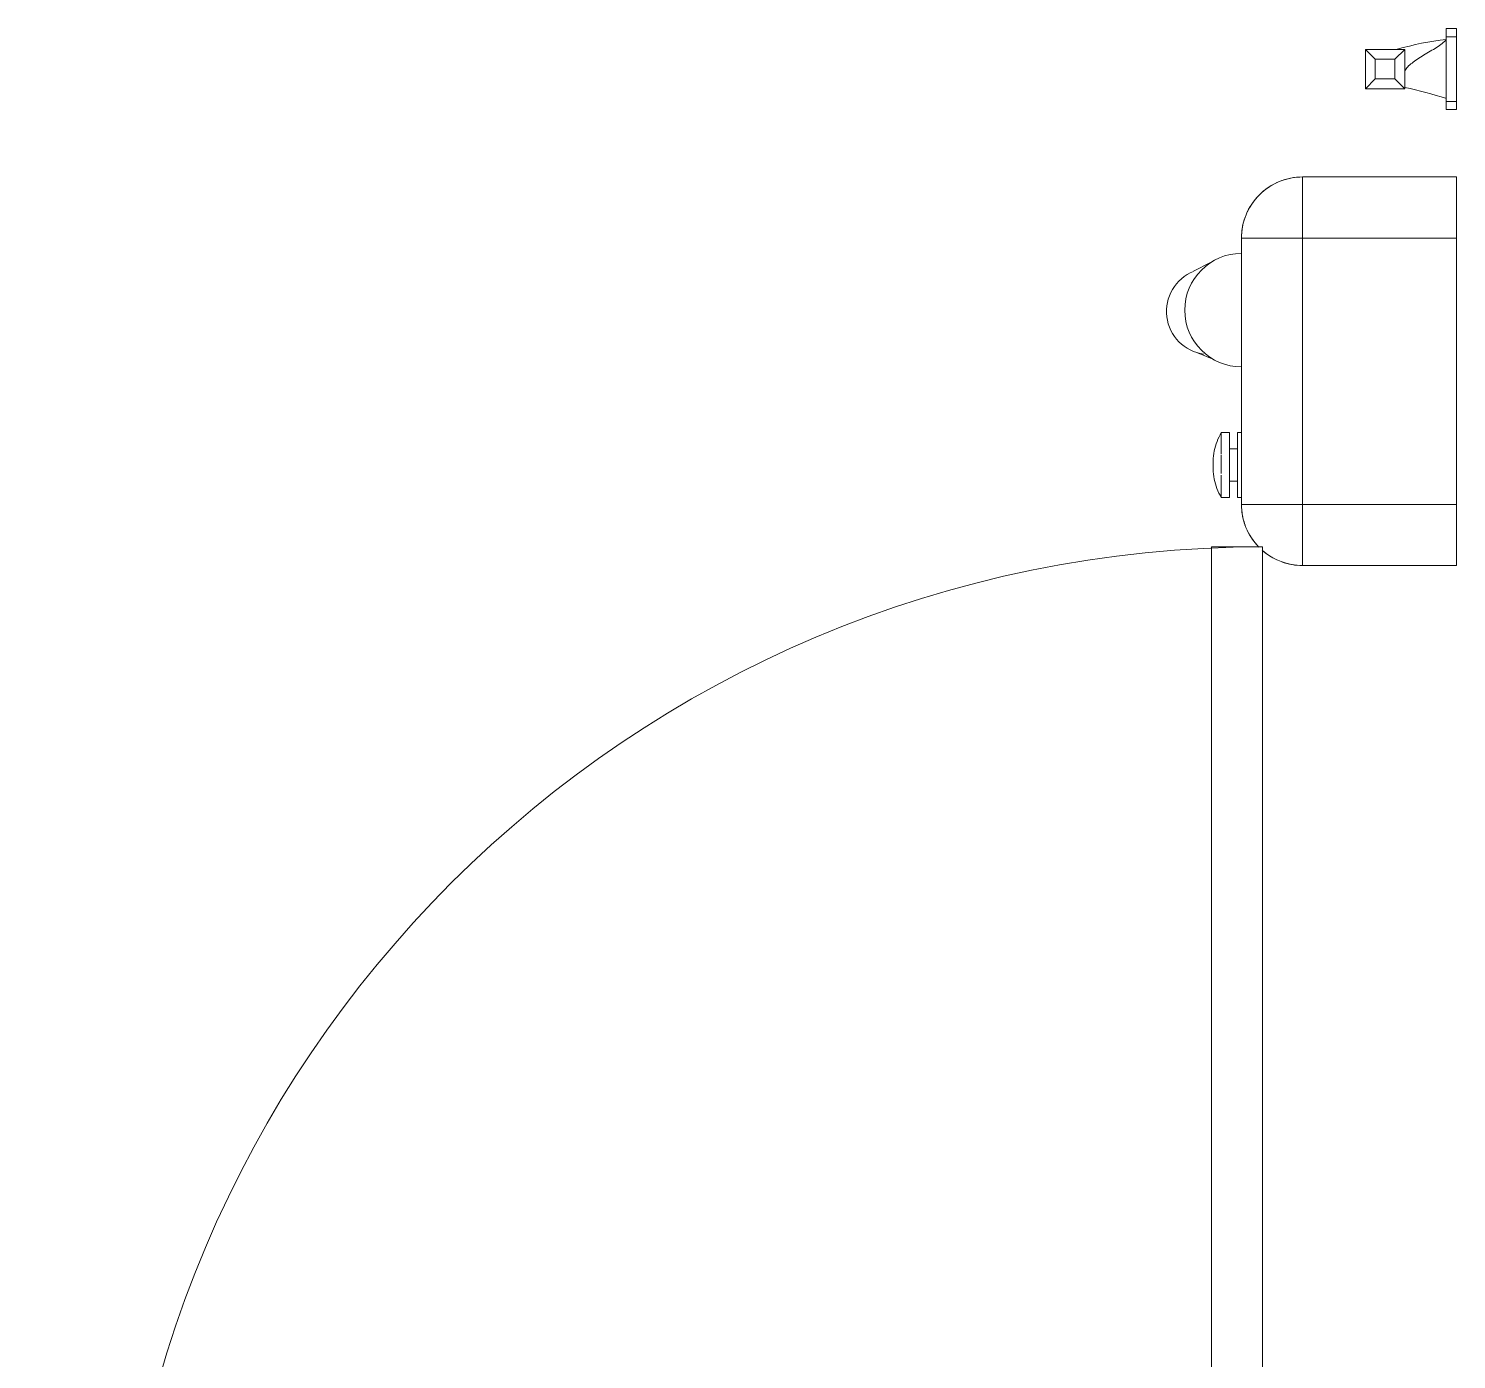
# Model space of a CAD drawing. Header units: metres. Extents: x 22.6 to 101.3, y 9.4 to 67.4.
# Drawn here: x 55.249 to 56.369, y 47.71 to 48.754 of the extents above; entities that cross this region are included whole.
import ezdxf

# ---------------------------------------------------------------- set-up
doc = ezdxf.new("R2010")
doc.units = ezdxf.units.M
doc.layers.add('00', color=252, linetype='Continuous')
for name, color, linetype, lineweight in [('A-BERG', 1, 'Continuous', 9), ('A-DOOR', 5, 'Continuous', 5), ('M-EQPT', 1, 'Continuous', 9)]:
    doc.layers.add(name, color=color, linetype=linetype, lineweight=lineweight)

# ---------------------------------------------------------------- blocks, each defined once
blk = doc.blocks.new('ECG_Hand-Dryer - Toilet and bath accessories-V59-GROUND FLOOR PLAN')
at = {"layer": 'M-EQPT'}
for p, q in [((0.0981, 0.2691), (0.0913, 0.2823)), ((0.0273, 0.2792), (0.022, 0.2665)), ((-0.0861, 0.2607), (-0.0861, 0.2543)), ((-0.0861, 0.2607), (-0.0816, 0.2607)), ((-0.0833, 0.2607), (-0.0813, 0.2607)), ((-0.0814, 0.2607), (-0.0686, 0.2607)), ((-0.0673, 0.2607), (-0.0541, 0.2607)), ((-0.0541, 0.2607), (-0.0529, 0.2607)), ((-0.0523, 0.2607), (-0.04, 0.2607)), ((-0.0398, 0.2607), (-0.0353, 0.2607)), ((-0.0353, 0.2543), (-0.0353, 0.2607)), ((-0.0353, 0.2543), (-0.0861, 0.2543)), ((-0.0861, 0.248), (-0.0861, 0.2448)), ((-0.0861, 0.248), (-0.0353, 0.248)), ((-0.0853, 0.248), (-0.0861, 0.248)), ((-0.0734, 0.2543), (-0.0734, 0.248)), ((-0.048, 0.248), (-0.048, 0.2543)), ((-0.0353, 0.248), (-0.0362, 0.248)), ((-0.0353, 0.2448), (-0.0353, 0.248)), ((-0.0916, 0.2448), (-0.0916, 0.1968)), ((-0.0916, 0.1968), (-0.0916, 0.2448)), ((-0.0916, 0.2448), (0.1173, 0.2448)), ((0.1173, 0.2448), (-0.0916, 0.2448)), ((0.1173, 0.1968), (0.1173, 0.2448)), ((0.1173, 0.2448), (0.1173, 0.1968)), ((-0.1304, 0.1968), (-0.1395, 0.1968)), ((-0.1395, 0.1968), (-0.1395, 0.0762)), ((-0.1395, 0.1968), (-0.1188, 0.1968)), ((-0.1395, 0.0762), (-0.1395, 0.1968)), ((-0.1188, 0.1968), (-0.1304, 0.1968)), ((-0.1056, 0.1968), (-0.1188, 0.1968)), ((-0.1188, 0.1968), (-0.1056, 0.1968)), ((-0.0916, 0.1968), (-0.1056, 0.1968)), ((-0.1056, 0.1968), (-0.0916, 0.1968)), ((-0.0916, 0.1968), (0.1173, 0.1968)), ((-0.0916, 0.1968), (0.1173, 0.1968)), ((-0.0916, 0.0762), (-0.0916, 0.1968)), ((0.1314, 0.1968), (0.1173, 0.1968)), ((0.1173, 0.1968), (0.1314, 0.1968)), ((0.1173, 0.1968), (0.1173, 0.0762)), ((0.1446, 0.1968), (0.1314, 0.1968)), ((0.1314, 0.1968), (0.1446, 0.1968)), ((0.1562, 0.1968), (0.1446, 0.1968)), ((0.1446, 0.1968), (0.1653, 0.1968)), ((0.1653, 0.1968), (0.1562, 0.1968)), ((0.1653, 0.0762), (0.1653, 0.1968)), ((0.1653, 0.0762), (0.1653, 0.1968)), ((-0.0916, 0.0762), (-0.1395, 0.0762)), ((0.1173, 0.0762), (-0.0916, 0.0762)), ((0.1653, 0.0762), (0.1173, 0.0762))]:
    blk.add_line(p, q, dxfattribs=at)
at = {"layer": 'M-EQPT', "flags": 128}
for points in [[(-0.0861, 0.2607), (-0.0844, 0.2616), (-0.0827, 0.2625), (-0.0809, 0.2633), (-0.0791, 0.264), (-0.0773, 0.2646), (-0.0754, 0.2652), (-0.0736, 0.2657), (-0.0717, 0.2661), (-0.0698, 0.2664), (-0.0678, 0.2667), (-0.0659, 0.2669), (-0.064, 0.267), (-0.0621, 0.267)], [(-0.0621, 0.267), (-0.0621, 0.267), (-0.0621, 0.267), (-0.0621, 0.267), (-0.0621, 0.267), (-0.0621, 0.267), (-0.0621, 0.267), (-0.062, 0.267), (-0.062, 0.267), (-0.062, 0.267), (-0.062, 0.267), (-0.062, 0.267), (-0.0619, 0.267), (-0.0619, 0.267), (-0.0619, 0.267), (-0.0618, 0.267), (-0.0618, 0.267), (-0.0618, 0.267), (-0.0617, 0.267), (-0.0617, 0.267), (-0.0616, 0.267), (-0.0616, 0.267), (-0.0616, 0.267), (-0.0615, 0.267), (-0.0615, 0.267), (-0.0614, 0.267), (-0.0614, 0.267), (-0.0613, 0.267), (-0.0613, 0.267), (-0.0612, 0.267), (-0.0612, 0.267), (-0.0611, 0.267), (-0.0611, 0.267), (-0.061, 0.267), (-0.061, 0.267), (-0.0609, 0.267), (-0.0608, 0.267), (-0.0608, 0.267), (-0.0607, 0.267), (-0.0607, 0.267), (-0.0606, 0.267), (-0.0606, 0.267), (-0.0605, 0.267), (-0.0605, 0.267), (-0.0604, 0.267), (-0.0603, 0.267), (-0.0603, 0.267), (-0.0602, 0.267), (-0.0602, 0.267), (-0.0601, 0.267), (-0.0601, 0.267), (-0.06, 0.267), (-0.06, 0.267), (-0.0599, 0.267), (-0.0599, 0.267), (-0.0599, 0.267), (-0.0598, 0.267), (-0.0598, 0.267), (-0.0597, 0.267), (-0.0597, 0.267), (-0.0597, 0.267), (-0.0596, 0.267), (-0.0596, 0.267), (-0.0596, 0.267), (-0.0595, 0.267), (-0.0595, 0.267), (-0.0595, 0.267), (-0.0594, 0.267), (-0.0594, 0.267), (-0.0594, 0.267), (-0.0594, 0.267), (-0.0594, 0.267), (-0.0594, 0.267), (-0.0593, 0.267), (-0.0593, 0.267), (-0.0593, 0.267), (-0.0593, 0.267)], [(-0.0593, 0.267), (-0.0593, 0.267), (-0.0593, 0.267), (-0.0593, 0.267), (-0.0594, 0.267), (-0.0594, 0.267), (-0.0594, 0.267), (-0.0594, 0.267), (-0.0594, 0.267), (-0.0594, 0.267), (-0.0595, 0.267), (-0.0595, 0.267), (-0.0595, 0.267), (-0.0595, 0.267), (-0.0596, 0.267), (-0.0596, 0.267), (-0.0596, 0.267), (-0.0597, 0.267), (-0.0597, 0.267), (-0.0597, 0.267), (-0.0598, 0.267), (-0.0598, 0.267), (-0.0599, 0.267), (-0.0599, 0.267), (-0.06, 0.267), (-0.06, 0.267), (-0.0601, 0.267), (-0.0601, 0.267), (-0.0602, 0.267), (-0.0602, 0.267), (-0.0603, 0.267), (-0.0603, 0.267), (-0.0604, 0.267), (-0.0604, 0.267), (-0.0605, 0.267), (-0.0605, 0.267), (-0.0606, 0.267), (-0.0606, 0.267), (-0.0607, 0.267), (-0.0608, 0.267), (-0.0608, 0.267), (-0.0609, 0.267), (-0.0609, 0.267), (-0.061, 0.267), (-0.061, 0.267), (-0.0611, 0.267), (-0.0611, 0.267), (-0.0612, 0.267), (-0.0612, 0.267), (-0.0613, 0.267), (-0.0613, 0.267), (-0.0614, 0.267), (-0.0614, 0.267), (-0.0615, 0.267), (-0.0615, 0.267), (-0.0616, 0.267), (-0.0616, 0.267), (-0.0617, 0.267), (-0.0617, 0.267), (-0.0617, 0.267), (-0.0618, 0.267), (-0.0618, 0.267), (-0.0618, 0.267), (-0.0619, 0.267), (-0.0619, 0.267), (-0.0619, 0.267), (-0.062, 0.267), (-0.062, 0.267), (-0.062, 0.267), (-0.062, 0.267), (-0.062, 0.267), (-0.0621, 0.267), (-0.0621, 0.267), (-0.0621, 0.267), (-0.0621, 0.267), (-0.0621, 0.267), (-0.0621, 0.267)], [(-0.0593, 0.267), (-0.0574, 0.267), (-0.0555, 0.2669), (-0.0535, 0.2667), (-0.0516, 0.2664), (-0.0497, 0.2661), (-0.0478, 0.2657), (-0.0459, 0.2652), (-0.0441, 0.2646), (-0.0423, 0.2639), (-0.0405, 0.2632), (-0.0387, 0.2624), (-0.037, 0.2616), (-0.0353, 0.2607)]]:
    blk.add_lwpolyline(points, dxfattribs=at)
at = {"layer": 'M-EQPT'}
for centre, radius, start, end in [((0.0598, 0.2697), 0.0339, 21.9539, 172.0657), ((0.0608, 0.2448), 0.0445, 0, 180), ((0.0608, 0.2448), 0.0445, 360, 180), ((-0.0916, 0.1968), 0.048, 90, 134.2482), ((-0.0916, 0.1968), 0.048, 114.9713, 134.2149), ((-0.0916, 0.1968), 0.048, 90, 110.0287), ((0.1173, 0.1968), 0.048, 0, 90), ((0.1173, 0.1968), 0.048, 69.9713, 90), ((0.1173, 0.1968), 0.048, 24.9713, 65.0287), ((-0.0916, 0.1968), 0.048, 138.7011, 180), ((-0.0916, 0.1968), 0.048, 138.8651, 155.0287), ((-0.0916, 0.1968), 0.048, 159.9713, 180), ((0.1173, 0.1968), 0.048, 360, 20.0287)]:
    blk.add_arc(centre, radius, start, end, dxfattribs=at)
blk = doc.blocks.new('Bath_Accessory- CLOTH_HOOK - Brilliance Polished Nickel-2666588-GROUND FLOOR PLAN')
at = {"layer": 'A-BERG'}
for p, q in [((58.7689, 40.5291), (58.761, 40.5291)), ((58.761, 40.5291), (58.761, 40.5205)), ((58.7689, 40.5227), (58.761, 40.5227)), ((58.7689, 40.4656), (58.7689, 40.5291)), ((58.6975, 40.5128), (58.7053, 40.505)), ((58.7225, 40.5128), (58.6975, 40.5128)), ((58.6975, 40.5128), (58.6975, 40.4818)), ((58.7206, 40.505), (58.7284, 40.5128)), ((58.7284, 40.5128), (58.7225, 40.5128)), ((58.7284, 40.4829), (58.7284, 40.5128)), ((58.761, 40.4742), (58.761, 40.5205)), ((58.7206, 40.505), (58.7053, 40.505)), ((58.7053, 40.505), (58.7053, 40.4897)), ((58.7206, 40.4897), (58.7206, 40.505)), ((58.6975, 40.4818), (58.7053, 40.4897)), ((58.7053, 40.4897), (58.7206, 40.4897)), ((58.7284, 40.4818), (58.7206, 40.4897)), ((58.6975, 40.4818), (58.7284, 40.4818)), ((58.7284, 40.4818), (58.7284, 40.4829)), ((58.761, 40.4742), (58.761, 40.4656)), ((58.7689, 40.4719), (58.761, 40.4719)), ((58.761, 40.4656), (58.7689, 40.4656))]:
    blk.add_line(p, q, dxfattribs=at)
for centre, radius, start, end in [((58.7833, 40.3085), 0.2132, 96.0045, 106.5632), ((58.662, 40.1697), 0.3202, 71.9839, 78.0161)]:
    blk.add_arc(centre, radius, start, end, dxfattribs=at)
blk.add_open_spline([(58.761, 40.5205), (58.7601, 40.5195), (58.7579, 40.5174), (58.7535, 40.5143), (58.7483, 40.5113), (58.7414, 40.5072), (58.7335, 40.5021), (58.7295, 40.498), (58.7284, 40.496)], degree=3, knots=[0, 0, 0, 0, 0.125, 0.25, 0.375, 0.5, 0.75, 1, 1, 1, 1], dxfattribs=at)
blk = doc.blocks.new('ECG_ Door-Single Leaf-Gnrc - 1000x2200 mm-V61-GROUND FLOOR PLAN')
at = {"layer": 'A-DOOR'}
for p, q in [((0.408, 1), (0.408, 0.1)), ((0.448, 1), (0.408, 1)), ((0.408, 0.1), (0.408, 1)), ((0.408, 1), (0.448, 1)), ((0.448, 0.1), (0.448, 1)), ((0.448, 1), (0.448, 0.1)), ((-0.48, 0.12), (-0.5, 0.12)), ((-0.454, 0.106), (-0.48, 0.12)), ((0.48, 0.12), (0.454, 0.106)), ((0.5, 0.12), (0.48, 0.12)), ((-0.5, 0.1), (-0.45, 0.1)), ((-0.468, 0.1), (-0.5, 0.1)), ((-0.468, -0.1), (-0.468, 0.1)), ((0.408, 0.1), (0.448, 0.1)), ((0.448, 0.1), (0.408, 0.1)), ((0.45, 0.1), (0.5, 0.1)), ((0.468, 0.1), (0.468, -0.1)), ((0.5, 0.1), (0.468, 0.1)), ((-0.52, -0.1), (-0.52, -0.12)), ((-0.45, -0.1), (-0.5, -0.1)), ((-0.5, -0.1), (-0.468, -0.1)), ((0.5, -0.1), (0.45, -0.1)), ((0.468, -0.1), (0.5, -0.1)), ((0.52, -0.12), (0.52, -0.1)), ((-0.48, -0.12), (-0.454, -0.106)), ((0.454, -0.106), (0.48, -0.12)), ((-0.52, -0.12), (-0.48, -0.12)), ((0.48, -0.12), (0.52, -0.12))]:
    blk.add_line(p, q, dxfattribs=at)
for centre, radius, start, end in [((0.448, 0.1), 0.9, 90, 180), ((-0.458, 0.099), 0.00806, 7.125, 60.2551), ((0.458, 0.099), 0.00806, 119.7449, 172.875), ((-0.458, -0.099), 0.00806, 299.7449, 352.875), ((0.458, -0.099), 0.00806, 187.125, 240.2551)]:
    blk.add_arc(centre, radius, start, end, dxfattribs=at)

msp = doc.modelspace()

# ---------------------------------------------------------------- block references
at = {"layer": '00', "color": 252}
for name, p in [('Bath_Accessory- CLOTH_HOOK - Brilliance Polished Nickel-2666588-GROUND FLOOR PLAN', (-2.4, 8.2249)), ('ECG_ Door-Single Leaf-Gnrc - 1000x2200 mm-V61-GROUND FLOOR PLAN', (55.7689, 47.3473))]:
    msp.add_blockref(name, p, dxfattribs=at)
at = {"layer": '00', "color": 252, "rotation": 89.99999999999991}
msp.add_blockref('ECG_Hand-Dryer - Toilet and bath accessories-V59-GROUND FLOOR PLAN', (56.4451, 48.4723), dxfattribs=at)

doc.saveas('drawing.dxf')
